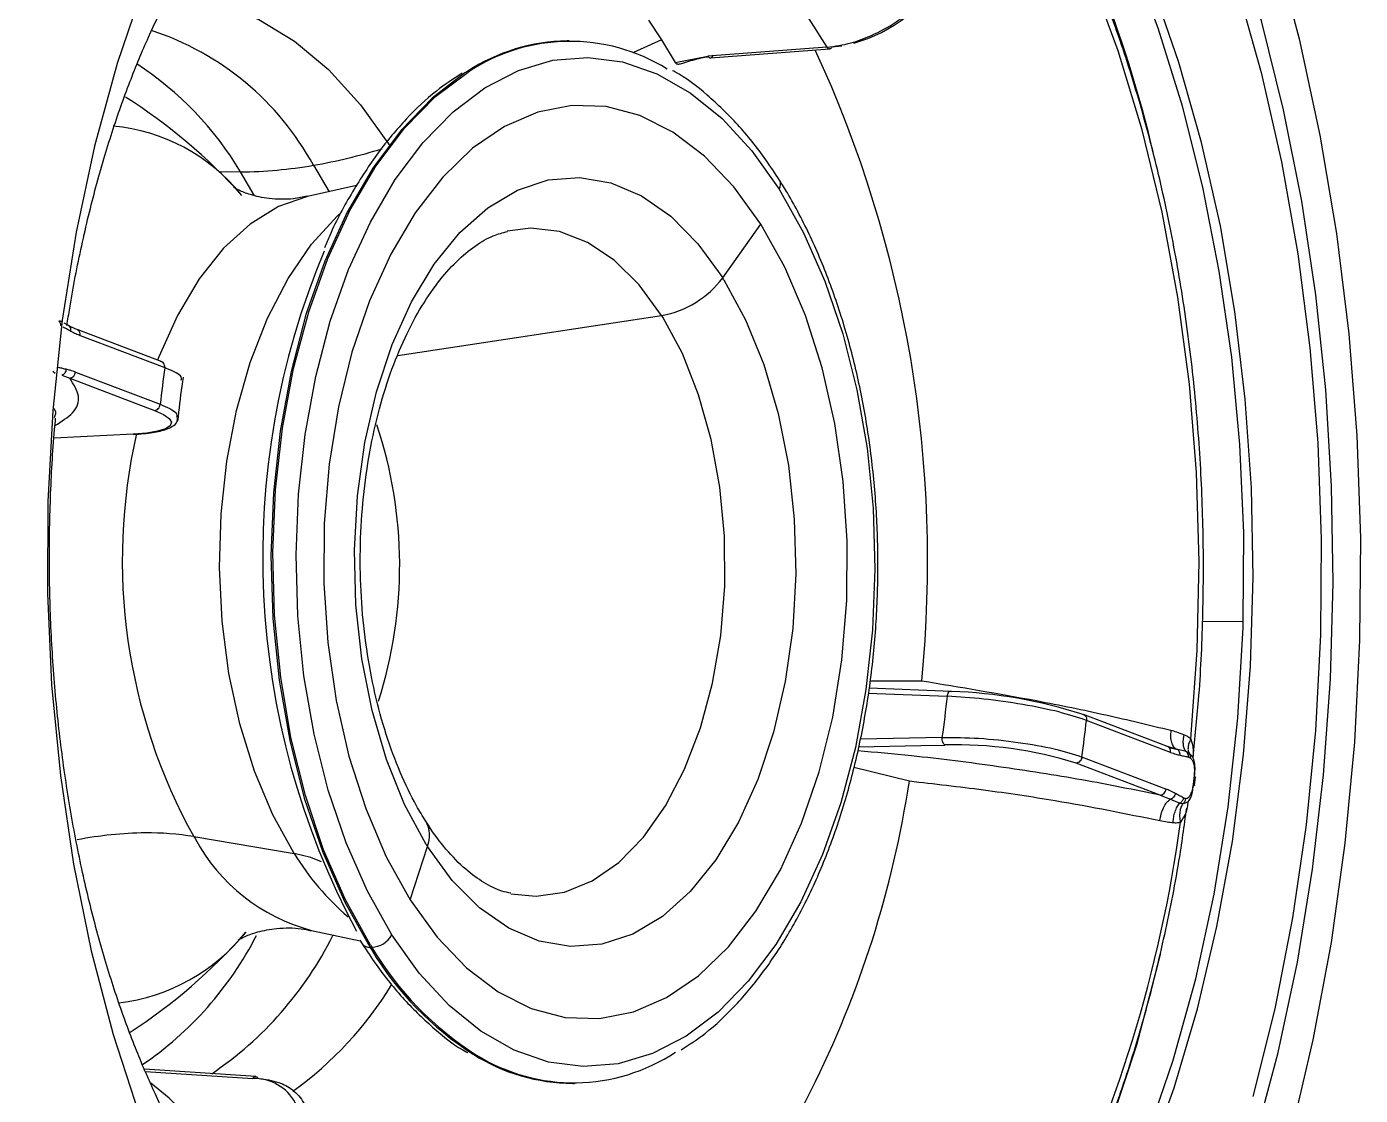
# Model space of a CAD drawing. Extents: x 526 to 610, y 679 to 808.
# Drawn here: x 556.881 to 559.399, y 721.847 to 723.864 of the extents above; entities that cross this region are included whole.
import ezdxf

# ---------------------------------------------------------------- set-up
doc = ezdxf.new("R2010")
doc.units = 0
doc.header["$MEASUREMENT"] = 0
doc.layers.add('1', color=4, linetype='Continuous')

# ---------------------------------------------------------------- blocks, each defined once
blk = doc.blocks.new('JETSETTER LX')
at = {"layer": '1', "color": 3, "linetype": 'Continuous', "lineweight": 25}
for p, q in [((31.9282, 26.9996), (31.9529, 26.9623)), ((32.2314, 27.0019), (32.2652, 26.9484)), ((31.7783, 26.9606), (31.7748, 26.9606)), ((31.9529, 26.9623), (31.8998, 26.9382)), ((31.9529, 26.9623), (31.979, 26.9193)), ((32.2652, 26.9484), (32.0406, 26.9317)), ((32.2747, 26.9489), (32.2937, 26.9513)), ((31.979, 26.9193), (32.0406, 26.9317)), ((32.0452, 26.9284), (32.2705, 26.9451)), ((31.2957, 26.7256), (31.3252, 26.6755)), ((31.1579, 26.7129), (31.1186, 26.7127)), ((31.1838, 26.6694), (31.1579, 26.7129)), ((31.3772, 26.6871), (31.2844, 26.6664)), ((32.0685, 26.5133), (32.1405, 26.6143)), ((31.4549, 26.3664), (31.9532, 26.4421)), ((30.8322, 26.4235), (30.825, 26.4274)), ((30.8401, 26.4194), (30.8322, 26.4235)), ((30.8514, 26.4143), (30.8352, 26.4216)), ((31.01, 26.3542), (30.8495, 26.4154)), ((30.855, 26.4044), (31.0149, 26.3434)), ((30.8037, 26.3369), (30.8079, 26.3333)), ((30.8206, 26.329), (30.8357, 26.3235)), ((30.8357, 26.3235), (30.9956, 26.2626)), ((30.8465, 26.3351), (31.0064, 26.2742)), ((30.9552, 26.2178), (30.8059, 26.21)), ((32.9733, 25.8643), (33.0514, 25.8646)), ((32.5004, 25.7322), (32.3449, 25.7382)), ((32.4442, 25.7516), (32.3472, 25.7515)), ((32.3434, 25.7286), (32.4926, 25.7229)), ((32.9086, 25.628), (32.7495, 25.6886)), ((32.9141, 25.617), (32.7553, 25.6775)), ((32.4831, 25.6453), (32.3285, 25.642)), ((32.325, 25.6274), (32.4427, 25.6299)), ((32.4427, 25.6299), (32.488, 25.6309)), ((32.9186, 25.625), (32.9061, 25.6285)), ((32.9133, 25.6259), (32.9255, 25.623)), ((32.9255, 25.6231), (32.9186, 25.625)), ((32.9436, 25.6184), (32.9255, 25.6231)), ((32.9495, 25.6153), (32.9436, 25.6184)), ((32.3158, 25.5891), (32.421, 25.563)), ((32.8947, 25.5362), (32.7359, 25.5967)), ((32.9055, 25.5478), (32.7468, 25.6082)), ((32.9594, 25.5549), (32.9612, 25.57)), ((32.8947, 25.5362), (32.9138, 25.5286)), ((32.9138, 25.5286), (32.9317, 25.5212)), ((32.9317, 25.5212), (32.9379, 25.5205)), ((31.0697, 25.458), (31.2592, 25.4262)), ((31.4783, 25.3387), (31.511, 25.4395)), ((31.2918, 25.2809), (31.3842, 25.2614)), ((31.3835, 25.2625), (31.3879, 25.2553)), ((31.406, 25.2489), (31.4025, 25.2489)), ((31.1867, 25.0049), (30.9769, 25.0186)), ((30.9788, 25.0142), (31.181, 25.0011)), ((31.7854, 24.9921), (31.7889, 24.9921))]:
    blk.add_line(p, q, dxfattribs=at)
at = {"layer": '1', "color": 3, "linetype": 'Continuous', "lineweight": 25, "flags": 128}
for points in [[(32.5178, 27.9909), (32.5387, 27.9699), (32.6265, 27.8718), (32.7097, 27.762), (32.7878, 27.6412), (32.8602, 27.5102), (32.9266, 27.3698), (32.9864, 27.2208), (33.0395, 27.0642), (33.0853, 26.9009), (33.1237, 26.7319), (33.1544, 26.5583), (33.1772, 26.3811), (33.192, 26.2014), (33.1987, 26.0203), (33.1972, 25.839), (33.1876, 25.6585), (33.1699, 25.48), (33.1442, 25.3045), (33.1108, 25.1331), (33.0697, 24.967)], [(31.8978, 27.9618), (31.8897, 27.9615), (31.7907, 27.9487), (31.6928, 27.9209), (31.5966, 27.8784), (31.503, 27.8213), (31.4127, 27.7502), (31.3263, 27.6657), (31.2445, 27.5683), (31.168, 27.4587), (31.0972, 27.3379), (31.0328, 27.2068), (30.9753, 27.0662), (30.925, 26.9174), (30.8824, 26.7615), (30.8477, 26.5995), (30.8213, 26.4329), (30.8034, 26.2627), (30.794, 26.0904)], [(32.8694, 24.8415), (32.9207, 24.9837), (32.965, 25.1331), (33.0018, 25.2885), (33.0308, 25.4489), (33.052, 25.6131), (33.065, 25.7799), (33.07, 25.9481), (33.0667, 26.1166), (33.0552, 26.284), (33.0356, 26.4492), (33.0081, 26.6111), (32.9728, 26.7683), (32.93, 26.9199), (32.88, 27.0646)], [(33.0514, 25.8646), (33.0522, 26.0316), (33.0449, 26.1983), (33.0295, 26.3633), (33.0062, 26.5256), (32.9751, 26.6839), (32.9364, 26.8372), (32.8905, 26.9843), (32.8376, 27.1241)], [(32.8283, 27.8114), (32.8523, 27.7692), (32.9266, 27.6248), (32.9947, 27.4713), (33.0559, 27.3093), (33.1101, 27.1399), (33.1569, 26.964), (33.1961, 26.7826), (33.2274, 26.5966), (33.2506, 26.4072), (33.2657, 26.2154), (33.2725, 26.0222), (33.271, 25.8288)], [(33.0156, 24.7065), (33.0227, 24.7265), (33.0735, 24.8854), (33.1172, 25.0506), (33.1535, 25.2212), (33.1822, 25.3963), (33.2031, 25.5747), (33.2162, 25.7555), (33.2212, 25.9376), (33.2183, 26.1199), (33.2074, 26.3014), (33.1885, 26.481), (33.1619, 26.6577), (33.1275, 26.8303), (33.0858, 26.998), (33.0368, 27.1597), (32.9809, 27.3144), (32.9303, 27.4351)], [(32.9523, 25.6425), (32.9643, 25.8094), (32.9679, 25.9775), (32.963, 26.1457), (32.9497, 26.3125), (32.9281, 26.4768), (32.8984, 26.6373), (32.8607, 26.7926), (32.8154, 26.9418), (32.7628, 27.0835), (32.7033, 27.2168), (32.6375, 27.3405)], [(31.0159, 27.04), (31.0518, 27.0393), (31.1228, 27.027), (31.1924, 27.0005), (31.2599, 26.96), (31.3243, 26.9062), (31.3847, 26.8397), (31.4404, 26.7616)], [(31.4439, 25.2723), (31.3976, 25.3548), (31.3573, 25.4464), (31.3236, 25.5456), (31.297, 25.6512), (31.2778, 25.7615), (31.2664, 25.875), (31.263, 25.9899), (31.2675, 26.1046), (31.2799, 26.2175), (31.3, 26.3268), (31.3275, 26.4311), (31.3621, 26.5287), (31.4032, 26.6183), (31.4502, 26.6985), (31.5025, 26.7681), (31.5592, 26.8263), (31.6196, 26.872), (31.6828, 26.9047), (31.7478, 26.9238), (31.8137, 26.9291), (31.8795, 26.9206), (31.9443, 26.8983), (32.0072, 26.8625), (32.0672, 26.8138), (32.1234, 26.7529), (32.175, 26.6807)], [(31.587, 26.9033), (31.5818, 26.9), (31.5197, 26.8524), (31.4613, 26.7921), (31.4076, 26.72), (31.3592, 26.637), (31.317, 26.5444), (31.2815, 26.4436), (31.2533, 26.336), (31.2327, 26.2232), (31.2201, 26.1068), (31.2155, 25.9885), (31.2192, 25.87), (31.2311, 25.7531), (31.2509, 25.6394), (31.2784, 25.5306), (31.3132, 25.4283), (31.3547, 25.3339), (31.4025, 25.2489)], [(31.4035, 25.2529), (31.356, 25.3384), (31.3148, 25.4332), (31.2804, 25.5359), (31.2532, 25.645), (31.2338, 25.7589), (31.2224, 25.876), (31.2191, 25.9945), (31.224, 26.1128), (31.2371, 26.2291), (31.2581, 26.3417), (31.2867, 26.449), (31.3226, 26.5494), (31.3651, 26.6415), (31.4137, 26.724), (31.4677, 26.7955), (31.5263, 26.8552), (31.5878, 26.9016)], [(32.1405, 26.6143), (32.0897, 26.6847), (32.034, 26.743), (31.9745, 26.7882), (31.9122, 26.8195), (31.8481, 26.8363), (31.7834, 26.8385), (31.7191, 26.8259), (31.6563, 26.7988), (31.5962, 26.7576), (31.5397, 26.703), (31.4879, 26.636), (31.4415, 26.5578), (31.4014, 26.4695), (31.3683, 26.3729), (31.3428, 26.2694), (31.3252, 26.161), (31.316, 26.0494), (31.3151, 25.9365), (31.3228, 25.8243), (31.3387, 25.7148), (31.3627, 25.6097), (31.3944, 25.5109), (31.4331, 25.42), (31.4783, 25.3387)], [(31.5086, 25.4433), (31.4678, 25.5188), (31.4335, 25.6035), (31.4064, 25.6958), (31.3871, 25.7938), (31.3759, 25.8954), (31.3732, 25.9987), (31.3788, 26.1016), (31.3928, 26.2019), (31.4148, 26.2976), (31.4445, 26.3869), (31.4811, 26.4678), (31.5239, 26.5388), (31.5722, 26.5984), (31.6249, 26.6453), (31.6808, 26.6788), (31.7391, 26.698), (31.7983, 26.7026), (31.8573, 26.6924), (31.915, 26.6678), (31.9702, 26.6292), (32.0217, 26.5773), (32.0685, 26.5133)], [(32.175, 26.6807), (32.2213, 26.5982), (32.2616, 26.5066), (32.2953, 26.4073), (32.3219, 26.3018), (32.3411, 26.1915), (32.3524, 26.078), (32.3559, 25.9631), (32.3514, 25.8484), (32.339, 25.7355), (32.3189, 25.6261), (32.2914, 25.5219), (32.2568, 25.4243), (32.2157, 25.3347), (32.1686, 25.2545), (32.1164, 25.1849), (32.0596, 25.1267), (31.9993, 25.081), (31.9361, 25.0483), (31.8711, 25.0292), (31.8052, 25.0238), (31.7394, 25.0324), (31.6745, 25.0547), (31.6117, 25.0905), (31.5517, 25.1392), (31.4955, 25.2001), (31.4439, 25.2723)], [(31.2844, 26.6664), (31.2298, 26.6475), (31.1762, 26.6146), (31.1258, 26.5688), (31.0797, 26.5109), (31.0388, 26.4421), (31.004, 26.3639), (31.0015, 26.3574)], [(31.2592, 25.4262), (31.2188, 25.4994), (31.1844, 25.5815), (31.1567, 25.6709), (31.1362, 25.766), (31.1233, 25.865), (31.1183, 25.966), (31.1212, 26.0672), (31.132, 26.1667), (31.1504, 26.2626), (31.1762, 26.3531), (31.2088, 26.4366), (31.2477, 26.5116), (31.2921, 26.5765), (31.3412, 26.6302), (31.3475, 26.6359)], [(31.4783, 25.3387), (31.5292, 25.2683), (31.5849, 25.21), (31.6443, 25.1648), (31.7067, 25.1335), (31.7707, 25.1166), (31.8355, 25.1145), (31.8998, 25.1271), (31.9625, 25.1542), (32.0227, 25.1954), (32.0791, 25.25), (32.131, 25.3169), (32.1774, 25.3952), (32.2174, 25.4834), (32.2505, 25.5801), (32.2761, 25.6835), (32.2936, 25.792), (32.3029, 25.9036), (32.3037, 26.0165), (32.2961, 26.1286), (32.2802, 26.2382), (32.2561, 26.3433), (32.2245, 26.4421), (32.1857, 26.533), (32.1405, 26.6143)], [(31.9532, 26.4421), (31.9105, 26.5), (31.8635, 26.5464), (31.813, 26.58), (31.7602, 26.6002), (31.7064, 26.6066), (31.6616, 26.6012)], [(32.0709, 26.5095), (32.1117, 26.434), (32.146, 26.3493), (32.1731, 26.257), (32.1924, 26.159), (32.2035, 26.0574), (32.2063, 25.954), (32.2006, 25.8512), (32.1866, 25.7509), (32.1646, 25.6551), (32.135, 25.5659), (32.0984, 25.485), (32.0555, 25.414), (32.0073, 25.3544), (31.9546, 25.3074), (31.8986, 25.274), (31.8404, 25.2548), (31.7812, 25.2502), (31.7221, 25.2603), (31.6644, 25.285), (31.6093, 25.3236), (31.5578, 25.3754), (31.511, 25.4395)], [(31.6684, 25.3502), (31.7161, 25.3453), (31.7698, 25.353), (31.8222, 25.3745), (31.8722, 25.4094), (31.9186, 25.4569), (31.9603, 25.5159), (31.9966, 25.5852), (32.0264, 25.6631), (32.0493, 25.748), (32.0647, 25.8379), (32.0722, 25.9309), (32.0717, 26.025), (32.0632, 26.1179), (32.0468, 26.2077), (32.023, 26.2923), (31.9923, 26.3699), (31.9553, 26.4387)], [(30.9956, 26.2626), (31.0125, 26.255), (31.0232, 26.2475), (31.0276, 26.2404), (31.0253, 26.2338), (31.0165, 26.2281), (31.0015, 26.2234), (30.9808, 26.2199), (30.9552, 26.2178)], [(30.794, 26.0904), (30.7933, 25.9172), (30.8013, 25.7445), (30.8178, 25.5736), (30.8428, 25.4057), (30.8761, 25.2422), (30.9175, 25.0842), (30.9665, 24.9331), (31.0229, 24.7899), (31.0862, 24.6557), (31.156, 24.5317), (31.2316, 24.4186), (31.3126, 24.3173), (31.3983, 24.2287), (31.488, 24.1534), (31.5811, 24.092), (31.6769, 24.0449), (31.7623, 24.0158)], [(31.8645, 24.0086), (31.9627, 24.0062), (32.0607, 24.0188), (32.1576, 24.0461), (32.2528, 24.088), (32.3454, 24.1442), (32.4349, 24.2143), (32.5205, 24.2976), (32.6015, 24.3936), (32.6774, 24.5016), (32.7476, 24.6207), (32.8116, 24.7501), (32.8689, 24.8888), (32.919, 25.0356), (32.9616, 25.1896), (32.9963, 25.3495), (33.0229, 25.5141), (33.0412, 25.6823), (33.051, 25.8527)], [(33.271, 25.8288), (33.2612, 25.6362), (33.2432, 25.4455), (33.2171, 25.2578), (33.183, 25.0741), (33.1411, 24.8955), (33.0916, 24.7229), (33.0348, 24.5573), (32.9711, 24.3996), (32.9007, 24.2507), (32.8395, 24.1377)], [(31.3107, 25.4105), (31.2906, 25.4186), (31.2592, 25.4262)], [(32.8943, 25.2351), (32.8897, 25.2155), (32.8495, 25.0641), (32.802, 24.9193), (32.7477, 24.7822), (32.6868, 24.6536), (32.6198, 24.5346), (32.5473, 24.4259), (32.4697, 24.3285), (32.3876, 24.2429), (32.3016, 24.1698), (32.2123, 24.1097), (32.1204, 24.0631), (32.0264, 24.0303), (31.9312, 24.0114), (31.8801, 24.0072)]]:
    blk.add_lwpolyline(points, dxfattribs=at)
at = {"layer": '1', "color": 3, "linetype": 'Continuous', "lineweight": 25}
for centre, radius, start, end in [((30.5908, 26.2092), 2.3535, 13.1313, 30.4872), ((32.2401, 27.2309), 0.2848, 285.441, 330.2328), ((30.8229, 26.4679), 0.5384, 28.593, 71.9235), ((31.781, 26.6036), 0.357, 90.9967, 122.9083), ((31.7801, 26.6115), 0.348, 58.1743, 123.5414), ((30.1583, 25.9786), 2.2971, 354.3291, 24.825), ((30.6247, 26.397), 0.6197, 30.6437, 57.016), ((30.3815, 25.9688), 1.0472, 41.9445, 57.7369), ((30.8861, 26.45), 0.3507, 39.0782, 84.8251), ((31.1162, 27.7541), 1.0441, 279.8984, 287.21), ((31.1502, 27.5532), 0.8403, 270.5212, 279.9673), ((32.1612, 26.6897), 0.0165, 326.7968, 27.6065), ((32.6971, 25.9857), 1.4973, 157.3134, 208.1319), ((31.9217, 26.6219), 0.1826, 279.9412, 323.5027), ((31.5229, 26.168), 0.6456, 31.9297, 32.3332), ((31.4796, 26.1423), 0.5605, 31.9297, 32.3332), ((30.8447, 26.4063), 0.0104, 349.589, 53.1555), ((33.5682, 25.9959), 2.5769, 172.2503, 173.8017), ((30.8339, 26.336), 0.0126, 277.879, 355.9896), ((32.0097, 25.9795), 1.075, 167.1324, 209.0224), ((30.6165, 25.9701), 0.842, 342.2696, 18.371), ((29.629, 25.9644), 3.4239, 358.1298, 358.3298), ((30.2548, 25.9575), 2.2501, 352.0249, 354.0145), ((32.4682, 24.8225), 0.9103, 72.1504, 87.9756), ((30.1935, 25.9558), 2.5768, 352.2475, 353.799), ((32.5083, 24.8641), 0.7672, 72.7391, 91.5185), ((32.9046, 25.6191), 0.00976, 347.529, 65.4099), ((30.4815, 25.8572), 1.9616, 333.3738, 351.3745), ((32.893, 25.5486), 0.0126, 277.879, 355.9896), ((31.4609, 25.4598), 0.0541, 337.9167, 29.9648), ((30.3814, 25.8333), 2.5753, 333.441, 352.2355), ((30.9858, 24.7542), 0.7108, 90.5956, 101.0361), ((30.9832, 24.9292), 0.5358, 80.7123, 90.5169), ((31.5874, 25.7857), 0.6127, 212.3332, 212.7512), ((31.3829, 25.6224), 0.3534, 208.4186, 255.0654), ((32.0565, 25.7848), 0.6456, 211.9297, 212.3332), ((31.6847, 25.6853), 0.4982, 211.3393, 229.4979), ((30.8851, 25.5045), 0.3629, 276.7986, 321.3224), ((30.3815, 25.9688), 1.0472, 302.843, 318.6735), ((30.6032, 25.5709), 0.6572, 304.1145, 332.8934), ((30.722, 25.5754), 0.6818, 304.0288, 333.4961), ((31.4034, 25.2954), 0.0466, 273.1486, 330.2953), ((31.4009, 25.265), 0.0162, 216.7282, 275.4773), ((32.1334, 25.7115), 0.865, 212.3334, 212.6617), ((32.144, 25.7161), 0.8735, 212.024, 212.3334), ((31.9207, 25.5541), 0.6013, 210.9635, 237.4899), ((31.9259, 25.5563), 0.604, 210.596, 237.756), ((30.8632, 25.5292), 0.6778, 305.506, 328.8298), ((31.787, 25.3463), 0.3542, 237.6751, 269.7497), ((31.7872, 25.3412), 0.348, 238.1743, 303.5414), ((31.1843, 24.9134), 0.0878, 324.2913, 92.1577), ((31.2081, 25.493), 1.1489, 315.1141, 333.3717)]:
    blk.add_arc(centre, radius, start, end, dxfattribs=at)
for points in [[(30.3072, 26.124), (30.3129, 26.2364), (30.3244, 26.4613), (30.3734, 26.7897), (30.4449, 27.1043), (30.5398, 27.3996), (30.656, 27.6705), (30.7916, 27.9125), (30.9443, 28.1213), (31.1114, 28.2934), (31.2902, 28.426), (31.4774, 28.5159), (31.6701, 28.5655), (31.7996, 28.5612), (31.8644, 28.559)], [(32.0406, 26.9317), (32.0409, 26.9312), (32.0417, 26.9302), (32.0429, 26.9291), (32.0442, 26.9285), (32.0456, 26.9283), (32.0469, 26.9286), (32.0481, 26.9294), (32.0492, 26.9306), (32.0498, 26.9317), (32.0501, 26.9322)], [(31.0149, 26.3434), (31.0149, 26.3449), (31.015, 26.3479), (31.0133, 26.3517), (31.0105, 26.3543), (31.0081, 26.3547), (31.0069, 26.3549)], [(30.9956, 26.2626), (30.9969, 26.2628), (30.9994, 26.2632), (31.0028, 26.2659), (31.0054, 26.2697), (31.0061, 26.2727), (31.0064, 26.2742)], [(31.7138, 23.3937), (31.6493, 23.4044), (31.5202, 23.4259), (31.3315, 23.5134), (31.1506, 23.64), (30.9806, 23.8074), (30.8245, 24.0117), (30.6848, 24.2496), (30.5641, 24.5171), (30.4643, 24.8095), (30.3871, 25.122), (30.3344, 25.449), (30.3047, 25.7852), (30.3064, 26.011), (30.3072, 26.124)], [(32.4926, 25.7229), (32.4929, 25.7244), (32.4935, 25.7274), (32.4954, 25.7308), (32.4979, 25.7327), (32.4995, 25.7324), (32.5004, 25.7322)], [(32.7472, 25.689), (32.7485, 25.6888), (32.7509, 25.6884), (32.7537, 25.6857), (32.7554, 25.682), (32.7553, 25.679), (32.7553, 25.6775)], [(32.488, 25.6309), (32.4872, 25.6315), (32.4856, 25.6325), (32.4838, 25.6361), (32.4828, 25.6406), (32.483, 25.6438), (32.4831, 25.6453)], [(32.7468, 25.6082), (32.7465, 25.6068), (32.7458, 25.6038), (32.7432, 25.6), (32.7398, 25.5973), (32.7372, 25.5969), (32.736, 25.5967)]]:
    blk.add_open_spline(points, degree=3, dxfattribs=at)
for points, knots in [([(31.7579, 23.6478), (31.7416, 23.6498), (31.6933, 23.6556), (31.6134, 23.6745), (31.5191, 23.7087), (31.4264, 23.7551), (31.3358, 23.8133), (31.2478, 23.8829), (31.1629, 23.9636), (31.0814, 24.0548), (31.0037, 24.1563), (30.9303, 24.2675), (30.8616, 24.3878), (30.798, 24.5165), (30.7398, 24.6531), (30.6873, 24.7968), (30.6409, 24.9468), (30.6008, 25.1023), (30.5672, 25.2626), (30.5403, 25.4266), (30.5202, 25.5937), (30.5072, 25.7628), (30.5012, 25.933), (30.5023, 26.1035), (30.5105, 26.2733), (30.5258, 26.4415), (30.548, 26.6073), (30.577, 26.7696), (30.6127, 26.9276), (30.6548, 27.0806), (30.7032, 27.2276), (30.7575, 27.3679), (30.8174, 27.5007), (30.8826, 27.6253), (30.9527, 27.7412), (31.0273, 27.8475), (31.1061, 27.9439), (31.1884, 28.0298), (31.2739, 28.105), (31.3623, 28.1681), (31.4304, 28.2097), (31.4694, 28.2263), (31.4777, 28.2299)], [0, 0, 0, 0, 0.013441, 0.039629, 0.065761, 0.091797, 0.117737, 0.143595, 0.169391, 0.195147, 0.220879, 0.2466, 0.272318, 0.298038, 0.323763, 0.349494, 0.375234, 0.40098, 0.426734, 0.452494, 0.478258, 0.504027, 0.529797, 0.555568, 0.581339, 0.607108, 0.632873, 0.658633, 0.684388, 0.710134, 0.735873, 0.761602, 0.787321, 0.81303, 0.838731, 0.864426, 0.89012, 0.91582, 0.941535, 0.967282, 0.993082, 1, 1, 1, 1]), ([(32.9565, 25.6085), (32.9603, 25.644), (32.9695, 25.7306), (32.9759, 25.8702), (32.9769, 26.026), (32.9704, 26.1815), (32.9569, 26.3356), (32.9363, 26.4875), (32.9088, 26.6362), (32.8746, 26.7807), (32.8338, 26.92), (32.7868, 27.0535), (32.7336, 27.1798), (32.6807, 27.2886), (32.6434, 27.3512), (32.6277, 27.3775)], [0, 0, 0, 0, 0.056097, 0.136564, 0.217028, 0.297492, 0.377959, 0.458431, 0.538912, 0.619405, 0.699912, 0.780437, 0.860981, 0.941546, 1, 1, 1, 1]), ([(30.8303, 26.4231), (30.832, 26.434), (30.8398, 26.4854), (30.8573, 26.5741), (30.8842, 26.6855), (30.9149, 26.7891), (30.9485, 26.8839), (30.9839, 26.9689), (31.0201, 27.0433), (31.0561, 27.1069), (31.09, 27.1585), (31.1154, 27.1926), (31.1273, 27.2058), (31.1305, 27.2094)], [0, 0, 0, 0, 0.029305, 0.137609, 0.245054, 0.351379, 0.456439, 0.560135, 0.662438, 0.763418, 0.863283, 0.962417, 1, 1, 1, 1]), ([(32.2652, 26.9484), (32.2803, 26.9504), (32.3076, 26.9541), (32.3526, 26.971), (32.3935, 26.9932), (32.4295, 27.0205), (32.4647, 27.0543), (32.4813, 27.0807), (32.4917, 27.0975)], [0, 0, 0, 0, 0.1766643, 0.3201533, 0.5001484, 0.642587, 0.7735217, 1, 1, 1, 1]), ([(32.2703, 26.9451), (32.2703, 26.9451), (32.2694, 26.9447), (32.2675, 26.9456), (32.266, 26.9475), (32.2652, 26.9484)], [0, 0, 0, 0, 0.014328, 0.507164, 1, 1, 1, 1]), ([(32.2747, 26.9489), (32.2741, 26.9478), (32.2729, 26.9457), (32.2711, 26.9453), (32.2703, 26.9451)], [0, 0, 0, 0, 0.507375, 1, 1, 1, 1]), ([(31.993, 26.9185), (32.0033, 26.9216), (32.0179, 26.9261), (32.0346, 26.9296), (32.0404, 26.9306), (32.0413, 26.9308)], [0, 0, 0, 0, 0.656511, 0.944958, 1, 1, 1, 1]), ([(31.5768, 26.8995), (31.5603, 26.8888), (31.5234, 26.8648), (31.4702, 26.8141), (31.417, 26.7507), (31.3689, 26.6764), (31.3354, 26.6156), (31.32, 26.5775), (31.3168, 26.5698)], [0, 0, 0, 0, 0.1583528, 0.3546131, 0.5521898, 0.7505224, 0.9491568, 1, 1, 1, 1]), ([(32.1758, 26.6974), (32.1672, 26.7104), (32.1424, 26.7483), (32.0975, 26.804), (32.0398, 26.8587), (31.9982, 26.892), (31.9754, 26.9034), (31.9739, 26.9041)], [0, 0, 0, 0, 0.1466624, 0.4250183, 0.7033951, 0.9809613, 1, 1, 1, 1]), ([(31.979, 26.9193), (31.9793, 26.9189), (31.9799, 26.9181), (31.9813, 26.9173), (31.9829, 26.9168), (31.9854, 26.9166), (31.9889, 26.9171), (31.9916, 26.918), (31.993, 26.9185)], [0, 0, 0, 0, 0.114353, 0.228246, 0.335249, 0.452853, 0.701263, 1, 1, 1, 1]), ([(31.9898, 25.0551), (32.0053, 25.0652), (32.0412, 25.0886), (32.0935, 25.1386), (32.1467, 25.2021), (32.1951, 25.2759), (32.2383, 25.3585), (32.2757, 25.449), (32.3068, 25.546), (32.3314, 25.6484), (32.349, 25.7549), (32.3595, 25.8642), (32.3628, 25.9748), (32.3589, 26.0854), (32.3478, 26.1947), (32.3297, 26.3013), (32.3046, 26.4038), (32.273, 26.501), (32.2351, 26.5916), (32.2015, 26.6558), (32.1808, 26.6894), (32.1758, 26.6974)], [0, 0, 0, 0, 0.041706, 0.096517, 0.151696, 0.207086, 0.26256, 0.318029, 0.373462, 0.428852, 0.484205, 0.53953, 0.59484, 0.650146, 0.705462, 0.760798, 0.816168, 0.871585, 0.927062, 0.982605, 1, 1, 1, 1]), ([(31.2836, 26.667), (31.2753, 26.6652), (31.2533, 26.6604), (31.213, 26.6613), (31.1765, 26.6693), (31.1545, 26.6781), (31.1446, 26.6842), (31.1455, 26.6835), (31.1458, 26.6833)], [0, 0, 0, 0, 0.144559, 0.382655, 0.591119, 0.769076, 0.928536, 1, 1, 1, 1]), ([(31.5076, 25.487), (31.5018, 25.4966), (31.4847, 25.5247), (31.4588, 25.5784), (31.4322, 25.6499), (31.4108, 25.7284), (31.3951, 25.8121), (31.3858, 25.8993), (31.383, 25.9883), (31.3869, 26.077), (31.3974, 26.1637), (31.4142, 26.2464), (31.4367, 26.3234), (31.4641, 26.393), (31.4956, 26.4539), (31.5299, 26.5048), (31.5656, 26.5453), (31.6013, 26.5747), (31.634, 26.5934), (31.6532, 26.5983), (31.662, 26.6006)], [0, 0, 0, 0, 0.029696, 0.086758, 0.144145, 0.201886, 0.259951, 0.318259, 0.376713, 0.435212, 0.493628, 0.551845, 0.609759, 0.667278, 0.724341, 0.78096, 0.837311, 0.893752, 0.951113, 1, 1, 1, 1]), ([(30.8197, 26.4303), (30.8189, 26.4307), (30.8174, 26.4312), (30.8159, 26.4311), (30.8152, 26.431)], [0, 0, 0, 0, 0.564894, 1, 1, 1, 1]), ([(30.8191, 26.4215), (30.819, 26.4224), (30.8189, 26.4243), (30.8182, 26.4269), (30.8169, 26.4292), (30.8158, 26.4304), (30.8152, 26.431)], [0, 0, 0, 0, 0.246536, 0.5, 0.753464, 1, 1, 1, 1]), ([(30.8232, 26.4203), (30.8259, 26.4189), (30.8306, 26.4164), (30.8354, 26.4138), (30.8374, 26.4126)], [0, 0, 0, 0, 0.559999, 1, 1, 1, 1]), ([(30.8374, 26.4126), (30.8376, 26.4138), (30.8378, 26.4163), (30.8368, 26.4196), (30.8349, 26.4222), (30.8331, 26.4231), (30.8322, 26.4235)], [0, 0, 0, 0, 0.243098, 0.5, 0.756902, 1, 1, 1, 1]), ([(30.8374, 26.4126), (30.8407, 26.4109), (30.8465, 26.4078), (30.8524, 26.4054), (30.855, 26.4044)], [0, 0, 0, 0, 0.559967, 1, 1, 1, 1]), ([(30.8286, 26.3403), (30.8258, 26.3409), (30.8209, 26.342), (30.816, 26.3432), (30.8139, 26.3437)], [0, 0, 0, 0, 0.559999, 1, 1, 1, 1]), ([(31.0459, 26.3198), (31.0466, 26.3224), (31.0482, 26.3291), (31.0275, 26.338), (31.0149, 26.3434)], [0, 0, 0, 0, 0.393147, 1, 1, 1, 1]), ([(30.8076, 26.234), (30.8201, 26.2419), (30.8469, 26.2589), (30.8571, 26.2892), (30.8428, 26.3121), (30.8357, 26.3235)], [0, 0, 0, 0, 0.303223, 0.651624, 1, 1, 1, 1]), ([(30.8286, 26.3403), (30.8284, 26.3391), (30.8281, 26.3365), (30.8262, 26.333), (30.8237, 26.3303), (30.8216, 26.3294), (30.8206, 26.329)], [0, 0, 0, 0, 0.243098, 0.5, 0.756902, 1, 1, 1, 1]), ([(30.8465, 26.3351), (30.8432, 26.3363), (30.8372, 26.3384), (30.8312, 26.3397), (30.8286, 26.3403)], [0, 0, 0, 0, 0.559967, 1, 1, 1, 1]), ([(31.0399, 26.2426), (31.0423, 26.2646), (31.0454, 26.2924), (31.0492, 26.3199), (31.05, 26.3256)], [0, 0, 0, 0, 0.793568, 1, 1, 1, 1]), ([(30.8053, 26.2667), (30.8059, 26.2658), (30.8103, 26.2594), (30.8081, 26.2535), (30.8063, 26.2484)], [0, 0, 0, 0, 0.1321397, 1, 1, 1, 1]), ([(31.0064, 26.2742), (31.019, 26.2687), (31.0396, 26.2598), (31.0379, 26.2521), (31.0372, 26.2491)], [0, 0, 0, 0, 0.6105341, 1, 1, 1, 1]), ([(31.0433, 24.882), (31.0407, 24.8865), (31.0261, 24.9121), (30.9991, 24.966), (30.9633, 25.0474), (30.9291, 25.1388), (30.8972, 25.239), (30.8687, 25.3472), (30.8441, 25.4624), (30.8242, 25.5833), (30.8093, 25.7086), (30.7999, 25.8371), (30.7961, 25.9673), (30.7983, 26.0977), (30.8036, 26.1914), (30.8082, 26.241), (30.8089, 26.2482)], [0, 0, 0, 0, 0.016161, 0.092293, 0.169273, 0.247384, 0.326607, 0.406866, 0.488048, 0.570013, 0.652608, 0.73567, 0.819029, 0.902518, 0.985939, 1, 1, 1, 1]), ([(30.9556, 26.2175), (30.9622, 26.2179), (30.9816, 26.2191), (31.0082, 26.2233), (31.0265, 26.23), (31.0391, 26.2388), (31.039, 26.2464), (31.039, 26.2486)], [0, 0, 0, 0, 0.14643, 0.43067, 0.722669, 0.917447, 1, 1, 1, 1]), ([(32.9147, 25.6582), (32.8744, 25.6679), (32.7939, 25.6874), (32.6367, 25.7198), (32.5172, 25.7395), (32.4442, 25.7516)], [0, 0, 0, 0, 0.280145, 0.560297, 1, 1, 1, 1]), ([(32.7553, 25.6775), (32.739, 25.6828), (32.7065, 25.6936), (32.6359, 25.7079), (32.56, 25.7189), (32.515, 25.7216), (32.4926, 25.7229)], [0, 0, 0, 0, 0.249561, 0.499965, 0.750385, 1, 1, 1, 1]), ([(32.4831, 25.6453), (32.5057, 25.6452), (32.551, 25.6448), (32.6272, 25.6366), (32.698, 25.6241), (32.7305, 25.6135), (32.7468, 25.6082)], [0, 0, 0, 0, 0.249605, 0.500026, 0.750014, 1, 1, 1, 1]), ([(32.9147, 25.6582), (32.9144, 25.6543), (32.9136, 25.6461), (32.9154, 25.6352), (32.9194, 25.6266), (32.9235, 25.6242), (32.9255, 25.6231)], [0, 0, 0, 0, 0.235275, 0.489149, 0.748902, 1, 1, 1, 1]), ([(32.9392, 25.6502), (32.9347, 25.652), (32.9267, 25.655), (32.9184, 25.6573), (32.9147, 25.6582)], [0, 0, 0, 0, 0.558884, 1, 1, 1, 1]), ([(32.9392, 25.6502), (32.9386, 25.647), (32.9373, 25.6403), (32.9376, 25.6311), (32.9396, 25.6232), (32.9423, 25.62), (32.9436, 25.6184)], [0, 0, 0, 0, 0.240347, 0.49332, 0.749825, 1, 1, 1, 1]), ([(32.9523, 25.6425), (32.95, 25.6443), (32.9458, 25.6473), (32.9412, 25.6494), (32.9392, 25.6502)], [0, 0, 0, 0, 0.5604098, 1, 1, 1, 1]), ([(32.9523, 25.6425), (32.951, 25.6398), (32.9485, 25.6341), (32.9469, 25.6264), (32.947, 25.6197), (32.9487, 25.6168), (32.9495, 25.6153)], [0, 0, 0, 0, 0.241837, 0.494726, 0.750389, 1, 1, 1, 1]), ([(32.9523, 25.6425), (32.9544, 25.6356), (32.9579, 25.6243), (32.9568, 25.6122), (32.9564, 25.6075)], [0, 0, 0, 0, 0.614477, 1, 1, 1, 1]), ([(32.8947, 25.5362), (32.8462, 25.5461), (32.7492, 25.5658), (32.5897, 25.5906), (32.4463, 25.6091), (32.3571, 25.617), (32.3232, 25.6199)], [0, 0, 0, 0, 0.276849, 0.553719, 0.830588, 1, 1, 1, 1]), ([(32.9141, 25.617), (32.9174, 25.6158), (32.9233, 25.6137), (32.9293, 25.6123), (32.932, 25.6117)], [0, 0, 0, 0, 0.559967, 1, 1, 1, 1]), ([(32.932, 25.6117), (32.932, 25.613), (32.9319, 25.6156), (32.9306, 25.619), (32.9284, 25.6218), (32.9264, 25.6226), (32.9255, 25.6231)], [0, 0, 0, 0, 0.243098, 0.5, 0.756901, 1, 1, 1, 1]), ([(32.932, 25.6117), (32.935, 25.6111), (32.9403, 25.61), (32.9456, 25.6087), (32.9479, 25.6081)], [0, 0, 0, 0, 0.559999, 1, 1, 1, 1]), ([(32.9479, 25.6081), (32.9479, 25.6092), (32.9479, 25.6113), (32.9471, 25.6142), (32.9456, 25.6167), (32.9443, 25.6178), (32.9436, 25.6184)], [0, 0, 0, 0, 0.245425, 0.5, 0.754575, 1, 1, 1, 1]), ([(32.9515, 25.6065), (32.9517, 25.6074), (32.9519, 25.6094), (32.9515, 25.6126), (32.9503, 25.6143), (32.9495, 25.6153)], [0, 0, 0, 0, 0.27723, 0.562127, 1, 1, 1, 1]), ([(32.9591, 25.5691), (32.9595, 25.5732), (32.9605, 25.5818), (32.9604, 25.595), (32.9577, 25.6072), (32.9523, 25.6126), (32.9495, 25.6153)], [0, 0, 0, 0, 0.2281378, 0.472282, 0.7310311, 1, 1, 1, 1]), ([(32.9479, 25.6081), (32.9486, 25.6079), (32.9498, 25.6076), (32.951, 25.6068), (32.9515, 25.6065)], [0, 0, 0, 0, 0.559805, 1, 1, 1, 1]), ([(32.9592, 25.5715), (32.9595, 25.576), (32.9602, 25.5844), (32.9585, 25.5954), (32.9554, 25.6029), (32.9527, 25.6053), (32.9515, 25.6065)], [0, 0, 0, 0, 0.334065, 0.623003, 0.82172, 1, 1, 1, 1]), ([(32.421, 25.563), (32.4678, 25.5577), (32.5614, 25.547), (32.7239, 25.5228), (32.8294, 25.5014), (32.8939, 25.4883)], [0, 0, 0, 0, 0.280163, 0.56032, 1, 1, 1, 1]), ([(32.9573, 25.5564), (32.9577, 25.5592), (32.9583, 25.5642), (32.9589, 25.5693), (32.9592, 25.5715)], [0, 0, 0, 0, 0.56, 1, 1, 1, 1]), ([(32.9592, 25.5715), (32.9597, 25.5712), (32.9609, 25.5707), (32.9614, 25.57), (32.9609, 25.5695), (32.9597, 25.5692), (32.9591, 25.5691)], [0, 0, 0, 0, 0.244154, 0.5, 0.755847, 1, 1, 1, 1]), ([(32.9231, 25.5395), (32.9198, 25.5412), (32.914, 25.5443), (32.9081, 25.5467), (32.9055, 25.5478)], [0, 0, 0, 0, 0.559967, 1, 1, 1, 1]), ([(32.9231, 25.5395), (32.9227, 25.5383), (32.9221, 25.5358), (32.9199, 25.5325), (32.917, 25.5298), (32.9149, 25.529), (32.9138, 25.5286)], [0, 0, 0, 0, 0.2430983, 0.4999999, 0.7569015, 1, 1, 1, 1]), ([(32.9385, 25.5312), (32.9356, 25.5327), (32.9304, 25.5354), (32.9253, 25.5382), (32.9231, 25.5395)], [0, 0, 0, 0, 0.559999, 1, 1, 1, 1]), ([(32.9379, 25.5205), (32.9411, 25.5213), (32.9474, 25.5228), (32.9526, 25.5308), (32.9556, 25.5416), (32.9567, 25.5499), (32.9572, 25.5539)], [0, 0, 0, 0, 0.270089, 0.529354, 0.773253, 1, 1, 1, 1]), ([(32.9421, 25.53), (32.9433, 25.5301), (32.9458, 25.5303), (32.9493, 25.5331), (32.9528, 25.5382), (32.9557, 25.5462), (32.9568, 25.5529), (32.9573, 25.5564)], [0, 0, 0, 0, 0.149129, 0.311888, 0.493495, 0.731833, 1, 1, 1, 1]), ([(32.9573, 25.5564), (32.9579, 25.5561), (32.9591, 25.5556), (32.9595, 25.5549), (32.959, 25.5543), (32.9578, 25.5541), (32.9572, 25.5539)], [0, 0, 0, 0, 0.24415, 0.5, 0.75585, 1, 1, 1, 1]), ([(32.69, 24.6682), (32.7004, 24.6887), (32.7304, 24.7482), (32.776, 24.8527), (32.8244, 24.9836), (32.8665, 25.1208), (32.902, 25.2636), (32.9284, 25.3941), (32.94, 25.4781), (32.9446, 25.5117)], [0, 0, 0, 0, 0.085036, 0.246573, 0.408108, 0.569613, 0.731088, 0.892536, 1, 1, 1, 1]), ([(32.8939, 25.4883), (32.8945, 25.4923), (32.8958, 25.5006), (32.9003, 25.5125), (32.9065, 25.5228), (32.9114, 25.5267), (32.9138, 25.5286)], [0, 0, 0, 0, 0.233424, 0.48656, 0.746977, 1, 1, 1, 1]), ([(32.9191, 25.4844), (32.9193, 25.4878), (32.9197, 25.4949), (32.9223, 25.5053), (32.9264, 25.5146), (32.93, 25.519), (32.9317, 25.5212)], [0, 0, 0, 0, 0.240366, 0.493338, 0.749832, 1, 1, 1, 1]), ([(32.9385, 25.5312), (32.9383, 25.5302), (32.9378, 25.5281), (32.9362, 25.5253), (32.9342, 25.5228), (32.9326, 25.5217), (32.9317, 25.5212)], [0, 0, 0, 0, 0.245439, 0.5, 0.754561, 1, 1, 1, 1]), ([(32.933, 25.4854), (32.9325, 25.4886), (32.9315, 25.4953), (32.932, 25.5051), (32.934, 25.514), (32.9366, 25.5183), (32.9379, 25.5205)], [0, 0, 0, 0, 0.241836, 0.494721, 0.750383, 1, 1, 1, 1]), ([(32.9472, 25.5249), (32.9462, 25.5168), (32.9442, 25.5021), (32.9365, 25.4906), (32.933, 25.4854)], [0, 0, 0, 0, 0.546126, 1, 1, 1, 1]), ([(32.9421, 25.53), (32.9421, 25.5291), (32.9419, 25.5273), (32.941, 25.5247), (32.9397, 25.5223), (32.9385, 25.5211), (32.9379, 25.5205)], [0, 0, 0, 0, 0.246536, 0.5, 0.753464, 1, 1, 1, 1]), ([(32.9421, 25.53), (32.9414, 25.5301), (32.9402, 25.5303), (32.939, 25.5309), (32.9385, 25.5312)], [0, 0, 0, 0, 0.559809, 1, 1, 1, 1]), ([(32.9475, 25.525), (32.9476, 25.5249), (32.9479, 25.5249), (32.9495, 25.5268), (32.9508, 25.5283)], [0, 0, 0, 0, 0.24181, 1, 1, 1, 1]), ([(31.6687, 25.3513), (31.663, 25.3523), (31.6471, 25.3552), (31.6184, 25.3696), (31.5826, 25.3952), (31.5468, 25.4316), (31.5217, 25.4651), (31.5093, 25.4844), (31.5076, 25.487)], [0, 0, 0, 0, 0.120851, 0.33857, 0.545808, 0.766317, 0.968875, 1, 1, 1, 1]), ([(32.8939, 25.4883), (32.8986, 25.4873), (32.907, 25.4856), (32.9154, 25.4848), (32.9191, 25.4844)], [0, 0, 0, 0, 0.559261, 1, 1, 1, 1]), ([(32.9191, 25.4844), (32.9217, 25.4843), (32.9264, 25.484), (32.931, 25.485), (32.933, 25.4854)], [0, 0, 0, 0, 0.55895, 1, 1, 1, 1]), ([(31.1533, 25.2623), (31.1533, 25.2624), (31.1533, 25.2624), (31.1657, 25.2696), (31.1903, 25.2788), (31.2278, 25.286), (31.2658, 25.2862), (31.2849, 25.2817), (31.2909, 25.2803)], [0, 0, 0, 0, 0.104508, 0.269655, 0.450123, 0.654026, 0.891965, 1, 1, 1, 1]), ([(31.3879, 25.2553), (31.3965, 25.2422), (31.4214, 25.2044), (31.4663, 25.1487), (31.5239, 25.0941), (31.5646, 25.0612), (31.5866, 25.0502), (31.5871, 25.0499)], [0, 0, 0, 0, 0.148383, 0.430005, 0.711649, 0.992472, 1, 1, 1, 1]), ([(31.1467, 24.6523), (31.1449, 24.6895), (31.1415, 24.7639), (31.1042, 24.8621), (31.0542, 24.9401), (31.0072, 24.9773), (30.9884, 24.9922)], [0, 0, 0, 0, 0.2726585, 0.5453365, 0.8180145, 1, 1, 1, 1]), ([(31.181, 25.0011), (31.1817, 25.0021), (31.1832, 25.0041), (31.1853, 25.0052), (31.1863, 25.0049), (31.1865, 25.0048)], [0, 0, 0, 0, 0.46112, 0.922241, 1, 1, 1, 1]), ([(31.1865, 25.0048), (31.1872, 25.0047), (31.1889, 25.0045), (31.1902, 25.0026), (31.1909, 25.0016)], [0, 0, 0, 0, 0.4539605, 1, 1, 1, 1]), ([(31.1909, 25.0016), (31.2046, 24.9997), (31.2293, 24.9963), (31.2587, 24.9799), (31.278, 24.9579), (31.2867, 24.9309), (31.2878, 24.8974), (31.2769, 24.8709), (31.27, 24.8542)], [0, 0, 0, 0, 0.176851, 0.320296, 0.500155, 0.642474, 0.773368, 1, 1, 1, 1])]:
    blk.add_open_spline(points, degree=3, knots=knots, dxfattribs=at)

msp = doc.modelspace()

# ---------------------------------------------------------------- block references
at = {"layer": '1'}
msp.add_blockref('JETSETTER LX', (526.127, 696.8772), dxfattribs=at)

doc.saveas('drawing.dxf')
